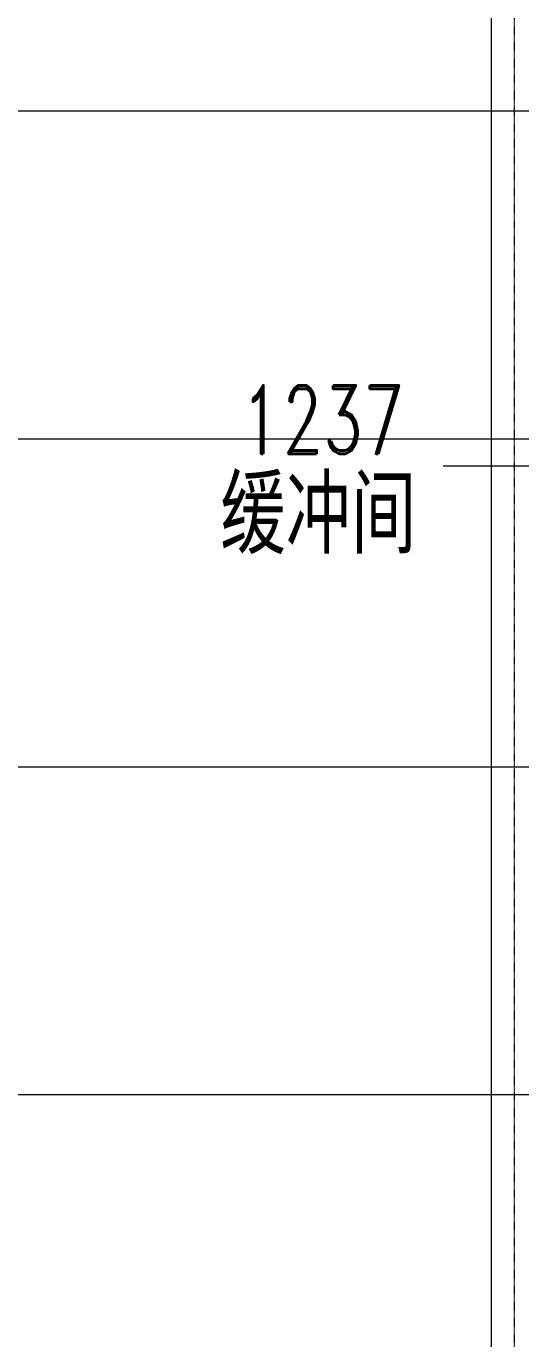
# Model space of a CAD drawing. Header units: millimetres. Extents: x -76632 to 443185, y -33181 to 192400.
# Drawn here: x -16000 to -5155, y 59440 to 88261 of the extents above; entities that cross this region are included whole.
import ezdxf

# ---------------------------------------------------------------- set-up
doc = ezdxf.new("R2010")
doc.units = ezdxf.units.MM
doc.linetypes.add('1_1', pattern=[2, 1, -1])
doc.linetypes.add('轴网线', pattern=[22.04, 18.38, -1.83, 0, -1.83])
for name, color, linetype, lineweight in [('A-AREA-IDEN', 8, 'Continuous', 9), ('A-DETL-THIN', 8, 'Continuous', 5), ('A-GENM', 8, 'Continuous', 5), ('Q-CASE', 8, '1_1', 5), ('S-GRID', 8, 'Continuous', 9)]:
    doc.layers.add(name, color=color, linetype=linetype, lineweight=lineweight)
doc.styles.add('RomanD', font='romand__.ttf', dxfattribs={"width": 0.7, "height": 1500})
doc.styles.add('仿宋_2', font='simfang.ttf', dxfattribs={"width": 0.7, "height": 1500})

# ---------------------------------------------------------------- blocks, each defined once
blk = doc.blocks.new('混凝土雨棚1 - 混凝土雨棚-500x5500-4380737-LAY-1F-1_500-A')
at = {"layer": 'Q-CASE'}
blk.add_line((25700, 5000), (-25700, 5000), dxfattribs=at)

msp = doc.modelspace()

# ---------------------------------------------------------------- linework, layer by layer
at = {"layer": 'A-AREA-IDEN', "lineweight": 18, "transparency": 33554687}
msp.add_line((2182.5, 78600.2), (-6857, 78600.2), dxfattribs=at)
at = {"layer": 'A-DETL-THIN', "transparency": 33554687}
msp.add_line((-5800, 109500), (-5800, 29400), dxfattribs=at)
at = {"layer": 'S-GRID', "transparency": 33554687}
for p, q in [((-26000, 86400), (-16000, 86400)), ((-26000, 79200), (-16000, 79200)), ((-26000, 72000), (-16000, 72000)), ((-26000, 64800), (-16000, 64800))]:
    msp.add_line(p, q, dxfattribs=at)
at = {"layer": 'S-GRID', "linetype": '轴网线', "transparency": 33554687}
for p, q in [((-16000, 86400), (308800, 86400)), ((-16000, 79200), (308800, 79200)), ((-16000, 72000), (308800, 72000)), ((-16000, 64800), (308800, 64800))]:
    msp.add_line(p, q, dxfattribs=at)

# ---------------------------------------------------------------- block references
at = {"layer": 'A-GENM', "transparency": 33554687, "rotation": 90}
msp.add_blockref('混凝土雨棚1 - 混凝土雨棚-500x5500-4380737-LAY-1F-1_500-A', (-300, 82800), dxfattribs=at)

# ---------------------------------------------------------------- texts
at = {"layer": 'A-AREA-IDEN', "transparency": 33554687, "char_height": 1500, "attachment_point": 1}
for s, insert, width, style in [('1237', (-11296.3, 80373.9), 4826.159, 'RomanD'), ('缓冲间', (-11743, 78339.7), 5892.403, '仿宋_2')]:
    msp.add_mtext(s, dxfattribs=dict(at, insert=insert, width=width, style=style))

doc.saveas('drawing.dxf')
